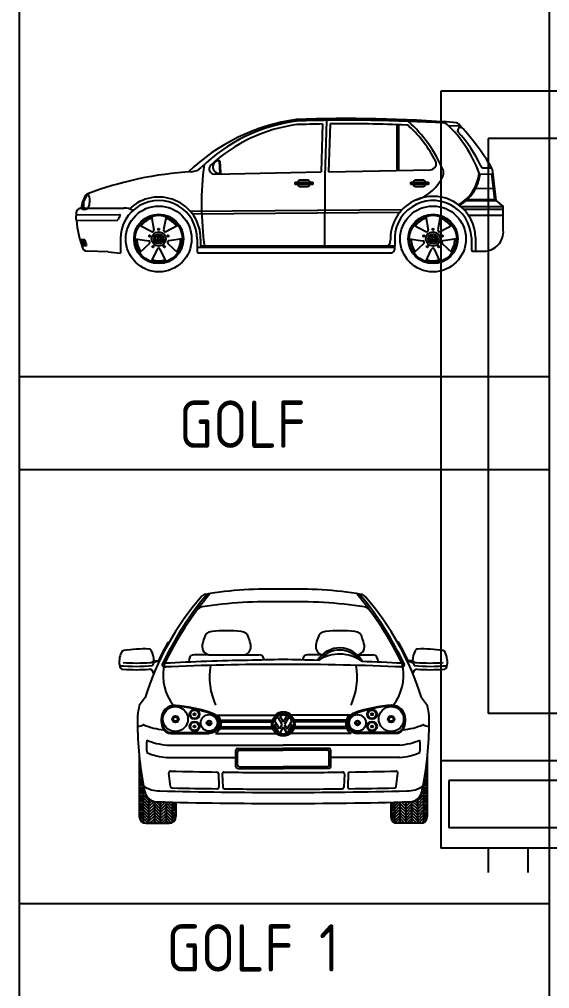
# Model space of a CAD drawing. Header units: millimetres. Extents: x 2198.5 to 2287.8, y 1208.8 to 1298.1.
# Drawn here: x 2205.18 to 2208.54, y 1277.86 to 1284 of the extents above; entities that cross this region are included whole.
import ezdxf

# ---------------------------------------------------------------- set-up
doc = ezdxf.new("R2010")
doc.units = ezdxf.units.MM
doc.layers.add('2', color=7, linetype='Continuous')
doc.layers.add('MUROS', color=2, linetype='Continuous')
doc.styles.add('ARCHQUICK', font='ARCHQUIK.SHX')

# ---------------------------------------------------------------- blocks, each defined once
blk = doc.blocks.new('tv')
for p, q in [((19.1906, 0.1999, 2.89), (16.9888, 0.1999, 2.89)), ((16.9888, 0.1999, 2.89), (16.9888, -2.2001, 2.89)), ((19.1906, -2.2001, 2.89), (19.1906, 0.1999, 2.89)), ((19.0406, 0.0499, 2.89), (17.1388, 0.0499, 2.89)), ((17.1388, 0.0499, 2.89), (17.1388, -1.7729, 2.89)), ((19.0406, -1.7729, 2.89), (19.0406, 0.0499, 2.89)), ((19.0406, -1.7729, 2.89), (17.1388, -1.7729, 2.89)), ((19.1906, -1.9229, 2.89), (16.9888, -1.9229, 2.89)), ((17.6138, -1.9853, 2.89), (17.0138, -1.9853, 2.89)), ((17.0138, -1.9853, 2.89), (17.0138, -2.1353, 2.89)), ((17.6138, -1.9853, 2.89), (17.6138, -2.1353, 2.89)), ((19.1656, -1.9853, 2.89), (17.6263, -1.9853, 2.89)), ((17.6263, -1.9853, 2.89), (17.6263, -2.1353, 2.89)), ((19.1656, -2.1353, 2.89), (19.1656, -1.9853, 2.89)), ((19.1531, -1.9978, 2.89), (19.0281, -1.9978, 2.89)), ((19.0281, -2.1228, 2.89), (19.0281, -1.9978, 2.89)), ((19.1531, -2.1228, 2.89), (19.1531, -1.9978, 2.89)), ((17.6138, -2.1353, 2.89), (17.0138, -2.1353, 2.89)), ((19.1656, -2.1353, 2.89), (17.6263, -2.1353, 2.89)), ((19.1531, -2.1228, 2.89), (19.0281, -2.1228, 2.89)), ((19.1906, -2.2001, 2.89), (16.9888, -2.2001, 2.89)), ((17.1388, -2.2001, 2.89), (17.1388, -2.2773, 2.89)), ((17.2638, -2.2001, 2.89), (17.2638, -2.2773, 2.89)), ((18.9156, -2.2001, 2.89), (18.9156, -2.2773, 2.89)), ((19.0406, -2.2001, 2.89), (19.0406, -2.2773, 2.89))]:
    blk.add_line(p, q)
for centre in [(18.9373, -2.02, 2.89), (18.9727, -2.02, 2.89)]:
    blk.add_circle(centre, 0.0125)
blk = doc.blocks.new('RODA')
at = {"layer": 'MUROS'}
for p, q in [((-0.133, 0.41), (-0.088, 0.164)), ((0.133, 0.41), (0.088, 0.164)), ((-0.349, 0.254), (-0.128, 0.135)), ((0.128, 0.135), (0.349, 0.254)), ((-0.432, 0), (-0.183, -0.034)), ((-0.04, -0.069), (-0.08, 0)), ((-0.034, -0.039), (-0.074, 0.03)), ((-0.049, 0.064), (-0.012, 0)), ((-0.012, 0), (-0.034, -0.039)), ((-0.031, 0.074), (0, 0.02)), ((0.031, 0.074), (0, 0.02)), ((0.049, 0.064), (0.012, 0)), ((0.012, 0), (0.034, -0.039)), ((0.034, -0.039), (0.074, 0.03)), ((0.04, -0.069), (0.08, 0)), ((0.432, 0), (0.183, -0.034)), ((-0.168, -0.081), (-0.349, -0.254)), ((0, -0.02), (-0.031, -0.074)), ((0, -0.02), (0.031, -0.074)), ((0.168, -0.081), (0.349, -0.254)), ((-0.133, -0.41), (-0.025, -0.185)), ((0.133, -0.41), (0.025, -0.185))]:
    blk.add_line(p, q, dxfattribs=at)
for centre, radius in [((0, 0), 0.6), ((0, 0), 0.45), ((0, 0), 0.432), ((0, 0.175), 0.0141), ((-0.167, 0.054), 0.0141), ((0, 0), 0.13), ((0, 0), 0.09), ((0.167, 0.054), 0.0141), ((-0.103, -0.142), 0.0141), ((0.103, -0.142), 0.0141)]:
    blk.add_circle(centre, radius, dxfattribs=at)
for centre, radius, start, end in [((0, 0), 0.4, 108.6114, 143.3886), ((0, 0), 0.4, 36.6114, 71.3886), ((-0.117, 0.16), 0.0283, 245.0125, 6.9875), ((0, 0), 0.08, 180, 240), ((0, 0), 0.08, 127.1808, 158.0265), ((0, 0), 0.08, 67.1808, 112.8192), ((0, 0), 0.08, 300, 0), ((0, 0), 0.08, 21.9735, 52.8192), ((0.117, 0.16), 0.0283, 173.0125, 294.9875), ((0, 0), 0.4, 180.6114, 215.3886), ((-0.189, -0.061), 0.0283, 317.0125, 78.9875), ((0, 0), 0.08, 247.1808, 292.8192), ((0, -0.198), 0.0283, 29.0125, 150.9875), ((0.189, -0.061), 0.0283, 101.0125, 222.9875), ((0, 0), 0.4, 324.6114, 359.3886), ((0, 0), 0.4, 252.6114, 287.3886)]:
    blk.add_arc(centre, radius, start, end, dxfattribs=at)
blk = doc.blocks.new('GOLF')
at = {"layer": 'MUROS'}
for p, q in [((1.2444, 1.4698), (1.254, 1.4562)), ((1.5981, 1.4424), (1.5832, 0.9749)), ((1.6351, 1.4774), (1.6177, 0.9334)), ((1.6699, 1.443), (1.655, 0.9764)), ((2.3197, 1.4355), (2.3197, 0.9898)), ((2.3382, 1.4349), (2.3382, 0.9901)), ((2.8251, 1.4247), (2.9373, 1.4257)), ((2.946, 1.408), (2.9555, 1.408)), ((0.557, 1.0849), (0.557, 1.075)), ((0.5962, 1.0842), (0.5882, 1.0838)), ((0.5882, 1.0838), (0.595, 0.9604)), ((0.5962, 1.0842), (0.6031, 0.9609)), ((0.5426, 0.954), (1.5832, 0.9749)), ((0.557, 0.9688), (0.557, 0.9543)), ((0.6031, 0.9609), (0.595, 0.9604)), ((1.655, 0.9764), (2.6489, 0.9964)), ((3.1342, 0.953), (3.2447, 0.9554)), ((3.1678, 1.0134), (3.2467, 1.0151)), ((3.2447, 0.9554), (3.272, 0.7068)), ((3.2512, 1.0026), (3.285, 0.6952)), ((1.3308, 0.8742), (1.5036, 0.8742)), ((1.3308, 0.853), (1.3308, 0.8742)), ((1.5036, 0.853), (1.3308, 0.853)), ((1.4513, 0.8948), (1.377, 0.8948)), ((1.5036, 0.8742), (1.5036, 0.853)), ((1.6177, 0.9334), (1.6162, 0.2407)), ((2.4572, 0.853), (2.4572, 0.8742)), ((2.4572, 0.8742), (2.63, 0.8742)), ((2.63, 0.853), (2.4572, 0.853)), ((2.5777, 0.8948), (2.5035, 0.8948)), ((2.63, 0.8742), (2.63, 0.853)), ((1.377, 0.8332), (1.4513, 0.8332)), ((2.5035, 0.8332), (2.5777, 0.8332)), ((3.091, 0.8137), (3.2599, 0.8174)), ((-0.7328, 0.6687), (-0.7474, 0.6649)), ((-0.7306, 0.6813), (-0.7441, 0.6777)), ((-0.7262, 0.696), (-0.739, 0.6926)), ((-0.7203, 0.7095), (-0.7343, 0.7058)), ((2.9985, 0.6952), (3.285, 0.6952)), ((3.0111, 0.7068), (3.272, 0.7068)), ((3.285, 0.6952), (3.3595, 0.6375)), ((-0.7569, 0.6209), (-0.3358, 0.6209)), ((-0.7349, 0.6322), (-0.7559, 0.6267)), ((-0.7389, 0.6439), (-0.7535, 0.6393)), ((-0.7365, 0.6565), (-0.7507, 0.6521)), ((0.3068, 0.5908), (2.3738, 0.6077)), ((0.3283, 0.5642), (2.3502, 0.5808)), ((2.9425, 0.6375), (3.3595, 0.6375)), ((2.9702, 0.6118), (3.3595, 0.6118)), ((3.3595, 0.405), (3.3595, 0.6375)), ((-0.8022, 0.555), (-0.382, 0.5584)), ((-0.8022, 0.5015), (-0.4032, 0.5047)), ((3.0174, 0.5541), (3.3595, 0.5541)), ((-0.766, 0.3161), (-0.7198, 0.3161)), ((-0.7637, 0.3061), (-0.7174, 0.3061)), ((-0.7613, 0.296), (-0.715, 0.296)), ((-0.7589, 0.2859), (-0.7124, 0.2859)), ((-0.3744, 0.3209), (-0.3744, 0.1837)), ((0.3743, 0.3189), (0.3743, 0.1922)), ((0.4087, 0.3187), (0.4087, 0.2591)), ((2.2604, 0.3576), (2.2604, 0.3107)), ((2.3008, 0.2909), (2.2982, 0.2135)), ((3.0481, 0.3345), (3.0481, 0.2135)), ((3.0889, 0.336), (3.0889, 0.2019)), ((-0.7563, 0.2758), (-0.7098, 0.2758)), ((-0.7537, 0.2657), (-0.7071, 0.2657)), ((-0.751, 0.2556), (-0.7043, 0.2556)), ((-0.4934, 0.1965), (-0.6968, 0.2012)), ((-0.4934, 0.1965), (-0.3744, 0.1837)), ((0.3743, 0.2407), (2.2991, 0.2407)), ((0.4144, 0.2523), (2.2998, 0.2523)), ((3.0597, 0.2019), (3.1711, 0.2019)), ((0.3813, 0.1853), (2.2692, 0.1853))]:
    blk.add_line(p, q, dxfattribs=at)
for centre, radius, start, end in [((1.6113, -0.4086), 1.9138, 98.17834, 133.71207), ((1.567, -0.171), 1.6566, 97.77371, 134.09068), ((1.5394, -0.0626), 1.5105, 97.35303, 133.0911), ((1.8323, -12.9633), 14.4576, 85.75511, 91.95505), ((1.8461, -14.0634), 15.5419, 86.52088, 91.85514), ((1.8325, -12.6174), 14.0613, 90.95525, 91.98242), ((1.8325, -12.6174), 14.0613, 87.60974, 90.66263), ((2.4178, 1.4027), 0.029, 32.54321, 87.71471), ((1.5817, 0.4963), 1.2901, 22.68502, 48.75261), ((1.5817, 0.4961), 1.2614, 27.64124, 46.98048), ((2.7874, 1.4209), 0.029, 39.3632, 86.48646), ((1.9557, 0.5347), 1.2442, 20.1568, 46.64298), ((2.9003, 1.4256), 0.029, 38.77842, 85.88476), ((0.9764, -0.3628), 2.6557, 31.1861, 42.86422), ((2.9426, 1.3798), 0.0284, 83.21528, 217.39157), ((1.9656, 0.4881), 1.2944, 24.91334, 42.49202), ((3.4036, 0.6589), 2.9864, 172.56451, 188.05002), ((0.5416, 1.004), 0.05, 133.0911, 271.15269), ((0.5887, 1.0219), 0.0618, 90.4915, 275.87786), ((2.6477, 1.0544), 0.058, 271.15269, 27.64124), ((0.5417, -2.5559), 3.5398, 93.59994, 110.55135), ((0.31, 1.1266), 0.15, 273.59994, 314.09068), ((2.7075, 0.9669), 0.07, 337.75046, 22.68502), ((2.7257, 1.0033), 0.3999, 299.25733, 354.27275), ((2.7257, 1.0033), 0.4115, 299.95615, 352.97467), ((3.1671, 1.0424), 0.029, 197.96699, 271.24021), ((3.2224, 0.9995), 0.029, 6.2649, 26.45929), ((3.2224, 0.9995), 0.029, 6.2649, 26.45929), ((1.377, 0.8718), 0.023, 90, 173.88185), ((1.377, 0.8562), 0.023, 188.00532, 270), ((1.4513, 0.8718), 0.023, 6.11815, 90), ((1.4513, 0.8562), 0.023, 270, 351.99468), ((2.5035, 0.8718), 0.023, 90, 173.88185), ((2.5035, 0.8562), 0.023, 188.00532, 270), ((2.3924, 1.0958), 0.4104, 286.93997, 337.75046), ((2.5777, 0.8718), 0.023, 6.11815, 90), ((2.5777, 0.8562), 0.023, 270, 351.99468), ((-0.6914, 0.7301), 0.03, 108.58585, 154.3902), ((-0.6639, 0.7427), 0.0288, 137.04109, 174.00677), ((-0.31, 0.5473), 0.453, 154.3902, 170.64724), ((-0.5963, 0.6543), 0.1375, 140.04977, 191.74454), ((-0.6904, 0.7287), 0.018, 41.77982, 129.26006), ((-0.8426, 0.6959), 0.1716, 335.46956, 15.1464), ((0, 0.3209), 0.3744, 359.69285, 180), ((0, 0.3209), 0.4087, 359.70209, 134.12371), ((2.674, 0.3209), 0.4152, 53.45343, 174.929), ((2.674, 0.3209), 0.3744, 2.08317, 184.59872), ((-0.754, 0.5704), 0.0506, 93.37436, 197.71774), ((-0.7234, 0.6559), 0.0485, 226.25064, 312.72673), ((-0.7182, 0.6327), 0.0142, 206.47309, 240.34188), ((-0.6987, 0.6319), 0.0142, 305.22907, 329.24607), ((-0.3275, 0.4884), 0.133, 55.34507, 94.85215), ((2.674, 0.3209), 0.4152, 2.08317, 53.45175), ((-0.7589, 0.5282), 0.0509, 148.31631, 211.68369), ((0.2476, 0.5919), 1.0536, 184.92569, 199.31666), ((-0.4033, 0.5117), 0.00699, 270.46933, 334.67241), ((0, 0.3209), 0.4392, 148.88901, 154.67241), ((-0.382, 0.5514), 0.00699, 328.88901, 90.46933), ((3.1689, 0.3929), 0.191, 270.6628, 3.61352), ((0.5562, 0.6097), 1.3093, 192.958, 195.6919), ((2.1904, 0.3107), 0.07, 270, 0), ((-0.694, 0.2546), 0.0535, 191.98812, 267.05974), ((0.3813, 0.1922), 0.00699, 180, 270), ((0.4157, 0.2591), 0.00699, 180, 270), ((2.2692, 0.2143), 0.029, 270, 358.56692), ((3.0597, 0.2135), 0.0116, 180, 270)]:
    blk.add_arc(centre, radius, start, end, dxfattribs=at)
at = {"layer": 'MUROS', "xscale": 0.5347900255612879, "yscale": 0.5347900255612879, "zscale": 0.5347900255612879}
for p in [(0, 0.3209), (2.674, 0.3209)]:
    blk.add_blockref('RODA', p, dxfattribs=at)
blk = doc.blocks.new('*X509')
at = {"color": 0, "linetype": 'ByBlock'}
for p, q in [((21.476, 6.5), (21.531, 6.5)), ((21.492, 6.625), (21.531, 6.625)), ((21.506, 6.75), (21.531, 6.75)), ((21.52, 6.875), (21.531, 6.875)), ((21.388, 5.875), (21.531, 5.875)), ((21.407, 6), (21.531, 6)), ((21.426, 6.125), (21.531, 6.125)), ((21.443, 6.25), (21.531, 6.25)), ((21.46, 6.375), (21.531, 6.375)), ((21.305, 5.375), (21.531, 5.375)), ((21.305, 5.25), (21.531, 5.25)), ((21.326, 5.5), (21.531, 5.5)), ((21.347, 5.625), (21.531, 5.625)), ((21.368, 5.75), (21.531, 5.75)), ((21.305, 5.125), (21.531, 5.125)), ((21.305, 5), (21.531, 5)), ((21.305, 4.875), (21.531, 4.875)), ((21.305, 4.75), (21.531, 4.75)), ((21.305, 4.625), (21.531, 4.625)), ((21.305, 4.5), (21.531, 4.5)), ((21.305, 4.375), (21.531, 4.375)), ((21.305, 4.25), (21.531, 4.25)), ((21.305, 4.125), (21.531, 4.125)), ((21.305, 4), (21.531, 4)), ((21.305, 3.875), (21.531, 3.875)), ((21.305, 3.75), (21.531, 3.75)), ((21.305, 3.625), (21.531, 3.625)), ((21.305, 3.5), (21.531, 3.5)), ((21.305, 3.375), (21.531, 3.375)), ((21.305, 3.25), (21.513, 3.25)), ((21.305, 3.125), (21.448, 3.125))]:
    blk.add_line(p, q, dxfattribs=at)
blk = doc.blocks.new('*X511')
at = {"color": 0, "linetype": 'ByBlock'}
for p, q in [((20.256, 3.786), (19.906, 4.136)), ((20.256, 3.963), (19.972, 4.247)), ((20.256, 4.14), (20.144, 4.251)), ((20.955, 3.793), (20.606, 4.143)), ((20.955, 3.97), (20.645, 4.281)), ((20.955, 4.147), (20.777, 4.326)), ((20.955, 4.324), (20.89, 4.389)), ((20.256, 3.609), (19.906, 3.959)), ((20.256, 3.432), (19.906, 3.782)), ((20.256, 3.256), (19.906, 3.605)), ((20.955, 3.617), (20.606, 3.966)), ((20.955, 3.44), (20.606, 3.79)), ((20.955, 3.263), (20.606, 3.613)), ((20.256, 3.079), (19.906, 3.429)), ((20.189, 2.969), (19.906, 3.252)), ((20.012, 2.969), (19.906, 3.075)), ((20.955, 3.086), (20.606, 3.436)), ((20.896, 2.969), (20.606, 3.259)), ((20.72, 2.969), (20.606, 3.083))]:
    blk.add_line(p, q, dxfattribs=at)
blk = doc.blocks.new('*X510')
at = {"color": 0, "linetype": 'ByBlock'}
for p, q in [((20.955, 4.338), (21.305, 4.688)), ((21.161, 4.721), (21.305, 4.865)), ((21.224, 4.961), (21.305, 5.042)), ((21.268, 5.181), (21.305, 5.219)), ((19.556, 4), (19.799, 4.243)), ((19.556, 4.176), (19.618, 4.238)), ((19.556, 3.823), (19.906, 4.173)), ((20.256, 3.992), (20.525, 4.262)), ((20.256, 4.169), (20.343, 4.256)), ((20.256, 3.815), (20.606, 4.165)), ((20.955, 4.162), (21.305, 4.511)), ((20.955, 3.985), (21.305, 4.335)), ((20.955, 3.808), (21.305, 4.158)), ((19.556, 3.646), (19.906, 3.996)), ((19.556, 3.469), (19.906, 3.819)), ((19.556, 3.292), (19.906, 3.642)), ((20.256, 3.639), (20.606, 3.989)), ((20.256, 3.462), (20.606, 3.812)), ((20.256, 3.285), (20.606, 3.635)), ((20.955, 3.631), (21.305, 3.981)), ((20.955, 3.455), (21.305, 3.804)), ((20.955, 3.278), (21.305, 3.628)), ((19.556, 3.116), (19.906, 3.466)), ((19.606, 2.989), (19.906, 3.289)), ((19.762, 2.969), (19.906, 3.112)), ((20.256, 3.108), (20.606, 3.458)), ((20.293, 2.969), (20.606, 3.281)), ((20.469, 2.969), (20.606, 3.105)), ((20.955, 3.101), (21.305, 3.451)), ((21, 2.969), (21.305, 3.274)), ((21.18, 2.972), (21.305, 3.097))]:
    blk.add_line(p, q, dxfattribs=at)
blk = doc.blocks.new('*X508')
at = {"color": 0, "linetype": 'ByBlock'}
for p, q in [((19.331, 4.125), (19.556, 4.125)), ((19.331, 4), (19.556, 4)), ((19.331, 3.875), (19.556, 3.875)), ((19.331, 3.75), (19.556, 3.75)), ((19.331, 3.625), (19.556, 3.625)), ((19.331, 3.5), (19.556, 3.5)), ((19.331, 3.375), (19.556, 3.375)), ((19.349, 3.25), (19.556, 3.25)), ((19.413, 3.125), (19.556, 3.125))]:
    blk.add_line(p, q, dxfattribs=at)
blk = doc.blocks.new('W')
at = {"layer": 'MUROS'}
for p, q in [((0.513, -1.011), (0.236, -0.532)), ((0.413, -0.294), (0.67, -0.739)), ((0.533, -0.225), (0.75, -0.601)), ((0.967, -0.225), (0.75, -0.601)), ((1.087, -0.294), (0.83, -0.739)), ((0.987, -1.011), (1.264, -0.532)), ((0.473, -1.219), (0.196, -0.739)), ((0.67, -0.739), (0.513, -1.011)), ((0.75, -0.878), (0.533, -1.254)), ((0.75, -0.878), (0.967, -1.254)), ((0.83, -0.739), (0.987, -1.011)), ((1.027, -1.219), (1.304, -0.739))]:
    blk.add_line(p, q, dxfattribs=at)
for radius in [0.696, 0.623]:
    blk.add_circle((0.75, -0.739), radius, dxfattribs=at)
for start, end in [(127.18076, 158.02647), (67.18076, 112.81924), (21.97353, 52.81924), (180, 240), (300, 0), (247.18076, 292.81924)]:
    blk.add_arc((0.75, -0.739), 0.554, start, end, dxfattribs=at)
blk = doc.blocks.new('GOLF 1')
at = {"linetype": 'ByBlock'}
for p, q in [((-0.7296, 1.1508), (-0.7201, 1.1546)), ((0.7335, 1.1508), (0.724, 1.1546)), ((-0.8209, 1.0215), (-0.8274, 1.0041)), ((-0.7896, 1.0351), (-0.8209, 1.0215)), ((-0.8175, 1.0351), (-0.7896, 1.0351)), ((0.7935, 1.0351), (0.8248, 1.0215)), ((0.8214, 1.0351), (0.7935, 1.0351)), ((0.8248, 1.0215), (0.8313, 1.0041)), ((-0.874, 0.8012), (-0.911, 0.7507)), ((0.8779, 0.8012), (0.9149, 0.7507)), ((-0.4255, 0.6901), (-0.0503, 0.6901)), ((0.4294, 0.6901), (0.0542, 0.6901)), ((-0.3975, 0.6584), (-0.0661, 0.6584)), ((-0.3964, 0.6162), (-0.07, 0.6162)), ((-0.3955, 0.6479), (-0.0695, 0.6479)), ((0.4014, 0.6584), (0.07, 0.6584)), ((0.3994, 0.6479), (0.0734, 0.6479)), ((0.4003, 0.6162), (0.0739, 0.6162)), ((-0.7092, 0.5793), (-0.468, 0.5793)), ((-0.7092, 0.574), (-0.468, 0.574)), ((-0.7092, 0.574), (-0.468, 0.574)), ((-0.4276, 0.574), (-0.0446, 0.574)), ((-0.4001, 0.6057), (-0.0671, 0.6057)), ((0.4315, 0.574), (0.0485, 0.574)), ((0.404, 0.6057), (0.0709, 0.6057)), ((0.7131, 0.5793), (0.4719, 0.5793)), ((0.7131, 0.574), (0.4719, 0.574)), ((0.7131, 0.574), (0.4719, 0.574)), ((-0.7364, 0.5002), (0.0019, 0.5002)), ((0.7403, 0.5002), (0.0019, 0.5002)), ((-0.2987, 0.3631), (-0.2987, 0.4686)), ((-0.2881, 0.4791), (0.0019, 0.4791)), ((-0.2881, 0.3736), (-0.2881, 0.458)), ((-0.2776, 0.4686), (0.0019, 0.4686)), ((0.292, 0.4791), (0.0019, 0.4791)), ((0.2815, 0.4686), (0.0019, 0.4686)), ((0.292, 0.3736), (0.292, 0.458)), ((0.3026, 0.3631), (0.3026, 0.4686)), ((-0.9106, 0.4271), (-0.9106, 0.0466)), ((-0.7364, 0.4211), (-0.2987, 0.4211)), ((0.7403, 0.4211), (0.3026, 0.4211)), ((0.9145, 0.4271), (0.9145, 0.0466)), ((-0.7131, 0.238), (-0.7243, 0.3231)), ((-0.4088, 0.319), (-0.4061, 0.2344)), ((-0.3848, 0.3177), (-0.3821, 0.2332)), ((-0.2881, 0.3525), (0.0019, 0.3525)), ((-0.2776, 0.3631), (0.0019, 0.3631)), ((0.2815, 0.3631), (0.0019, 0.3631)), ((0.292, 0.3525), (0.0019, 0.3525)), ((0.3887, 0.3177), (0.386, 0.2332)), ((0.4126, 0.319), (0.4099, 0.2344)), ((0.717, 0.238), (0.7282, 0.3231)), ((-0.8869, 0.2592), (-0.8869, 0.0087)), ((0.8908, 0.2592), (0.8908, 0.0087)), ((-0.85, 0.0044), (-0.85, 0.1595)), ((-0.8131, 0.0044), (-0.8131, 0.142)), ((-0.7762, 0.0044), (-0.7762, 0.14)), ((-0.7393, 0.0044), (-0.7393, 0.1391)), ((-0.7024, 0.1377), (-0.7024, 0.0087)), ((-0.6786, 0.1377), (-0.6786, 0.0466)), ((0.6825, 0.1377), (0.6825, 0.0466)), ((0.7062, 0.1377), (0.7062, 0.0087)), ((0.7432, 0.0044), (0.7432, 0.1391)), ((0.7801, 0.0044), (0.7801, 0.14)), ((0.817, 0.0044), (0.817, 0.142)), ((0.8539, 0.0044), (0.8539, 0.1595)), ((-0.8685, 0.0044), (-0.7208, 0.0044)), ((0.8723, 0.0044), (0.7247, 0.0044))]:
    blk.add_line(p, q, dxfattribs=at)
at = {"color": 9, "linetype": 'ByBlock'}
for p, q in [((-0.5945, 1.0472), (-0.5972, 1.026)), ((-0.4717, 1.0726), (-0.5635, 1.0726)), ((-0.4717, 1.0726), (-0.2441, 1.0726)), ((-0.2441, 1.0726), (-0.1523, 1.0726)), ((-0.1213, 1.0472), (-0.1198, 1.0398)), ((0.1252, 1.0472), (0.1237, 1.0398)), ((0.248, 1.0726), (0.1562, 1.0726)), ((0.4756, 1.0726), (0.5674, 1.0726)), ((0.5984, 1.0472), (0.6011, 1.026))]:
    blk.add_line(p, q, dxfattribs=at)
at = {"linetype": 'ByBlock'}
for points in [[(-0.6869, 0.7481, -0.070316), (-0.4526, 0.6994, -0.334901), (-0.4105, 0.6437, -0.447539), (-0.4685, 0.5793)], [(-0.6865, 0.7534, -0.070266), (-0.451, 0.7045, -0.332859), (-0.4052, 0.6439, -0.446192), (-0.4685, 0.574, -0.446192)], [(0.6904, 0.7534, 0.070266), (0.4548, 0.7045, 0.332859), (0.4091, 0.6439, 0.446192), (0.4724, 0.574, 0.446192)], [(0.6907, 0.7481, 0.070316), (0.4565, 0.6994, 0.334901), (0.4144, 0.6437, 0.447539), (0.4724, 0.5793)], [(-0.4162, 0.6901, -0.180973), (-0.3953, 0.6457, -0.307257), (-0.4276, 0.574, -0.444779)], [(0.42, 0.6901, 0.180973), (0.3991, 0.6457, 0.307257), (0.4315, 0.574, 0.444779)]]:
    blk.add_lwpolyline(points, format="xyb", dxfattribs=at)
for centre, radius in [((-0.6816, 0.6648), 0.0791), ((0.6855, 0.6648), 0.0791), ((-0.5603, 0.6953), 0.0316), ((-0.4685, 0.6405), 0.0527), ((0.4724, 0.6405), 0.0527), ((0.5642, 0.6953), 0.0316), ((-0.5603, 0.6183), 0.0316), ((0.5642, 0.6183), 0.0316)]:
    blk.add_circle(centre, radius, dxfattribs=at)
at = {"color": 9, "linetype": 'ByBlock'}
for centre, radius in [((-0.6816, 0.6648), 0.0206), ((-0.6816, 0.6648), 0.0137), ((-0.5603, 0.6953), 0.0264), ((-0.5603, 0.6953), 0.00647), ((0.5642, 0.6953), 0.0264), ((0.5642, 0.6953), 0.00647), ((0.6855, 0.6648), 0.0206), ((0.6855, 0.6648), 0.0137), ((-0.5603, 0.6183), 0.0264), ((-0.5603, 0.6183), 0.00647), ((-0.4685, 0.6405), 0.0153), ((-0.4685, 0.6405), 0.00875), ((0.4724, 0.6405), 0.0153), ((0.4724, 0.6405), 0.00875), ((0.5642, 0.6183), 0.0264), ((0.5642, 0.6183), 0.00647)]:
    blk.add_circle(centre, radius, dxfattribs=at)
at = {"linetype": 'ByBlock'}
for centre, radius, start, end in [((-0.0888, -0.9341), 2.4235, 87.94513, 99.57556), ((0.0863, -1.0109), 2.5003, 80.5729, 92.02323), ((0.8352, 0.2675), 1.7905, 139.01898, 162.65844), ((1.1309, 0.1195), 2.0954, 140.31428, 154.79537), ((1.1191, 0.1174), 2.0743, 139.63242, 154.48716), ((-0.4847, 1.4141), 0.0422, 99.94502, 139.01898), ((-1.1152, 0.1174), 2.0743, 25.51284, 40.36758), ((-1.127, 0.1195), 2.0954, 25.20463, 39.68572), ((0.4886, 1.4141), 0.0422, 40.98102, 80.05498), ((-0.8313, 0.2675), 1.7905, 17.34156, 40.98102), ((-0.5019, 1.3252), 0.0527, 100.73674, 143.31048), ((-0.0803, -1.5387), 2.9475, 88.47598, 98.41636), ((0.0777, -1.6286), 3.0373, 81.70926, 91.50141), ((0.5058, 1.3252), 0.0527, 36.68952, 79.26326), ((-0.8815, 0.294), 0.8156, 87.77658, 98.95458), ((-0.8507, 1.0879), 0.0211, 30.57705, 87.77658), ((0.8352, 0.2675), 1.7969, 150.5563, 154.71464), ((-0.8313, 0.2675), 1.7969, 25.28536, 29.4437), ((0.8546, 1.0879), 0.0211, 92.22342, 149.42295), ((0.8854, 0.294), 0.8156, 81.04542, 92.22342), ((-0.9033, 1.029), 0.1345, 153.92563, 193.78557), ((-1.0052, 1.0788), 0.0211, 98.95458, 153.92563), ((-0.9774, 1.0308), 0.1599, 1.51941, 25.08541), ((0.9813, 1.0308), 0.1599, 154.91459, 178.48059), ((1.0091, 1.0788), 0.0211, 26.07437, 81.04542), ((0.9072, 1.029), 0.1345, 346.21443, 26.07437), ((-0.9344, 2.2107), 1.2114, 265.21683, 275.06561), ((-1.0135, 1.0019), 0.0211, 193.78557, 266.2577), ((-0.9344, 2.2107), 1.1903, 266.2577, 274.41772), ((-0.8391, 1.0499), 0.0262, 261.98276, 325.44563), ((-0.7554, 1.0073), 0.0105, 154.79537, 272.55597), ((-0.4485, 0.9423), 0.3113, 169.91697, 217.57385), ((0.0019, -16.2248), 17.2366, 90, 92.51766), ((-0.7434, 1.0062), 0.0105, 154.48716, 272.47668), ((-0.0204, 0.9342), 0.4454, 170.77145, 204.07353), ((0.0019, -16.2248), 17.2366, 87.48234, 90), ((0.0243, 0.9342), 0.4454, 335.92647, 9.22855), ((0.4523, 0.9423), 0.3113, 322.42615, 10.08303), ((0.7472, 1.0062), 0.0105, 267.52332, 25.51284), ((0.7593, 1.0073), 0.0105, 267.44403, 25.20463), ((0.843, 1.0499), 0.0262, 214.55437, 278.01724), ((0.9383, 2.2107), 1.2114, 264.93439, 274.78317), ((0.9383, 2.2107), 1.1903, 265.58228, 273.7423), ((1.0174, 1.0019), 0.0211, 273.7423, 346.21443), ((-0.9344, 2.2107), 1.2325, 266.2577, 274.05971), ((-0.8503, 0.9505), 0.031, 3.18168, 84.27023), ((0.8541, 0.9505), 0.031, 95.72977, 176.81832), ((0.9383, 2.2107), 1.2325, 265.94029, 273.7423), ((-0.5029, 0.6506), 0.4202, 166.21456, 184.42289), ((-0.6826, 0.6637), 0.0897, 90, 180), ((-0.6826, 0.6637), 0.0844, 90, 180), ((0.6865, 0.6637), 0.0897, 0, 90), ((0.6865, 0.6637), 0.0844, 0, 90), ((0.5068, 0.6506), 0.4202, 355.57711, 13.78544), ((0.0019, 0.6308), 0.079, 90, 131.427), ((0.0019, 0.6308), 0.079, 48.573, 90), ((-0.9337, 0.7251), 0.1076, 276.32397, 296.40903), ((1.2844, 0.6521), 2.2065, 180.88193, 191.7502), ((-0.8835, 0.624), 0.00527, 74.6491, 116.40903), ((-0.8841, 0.6296), 0, 148.86033, 180), ((-0.7193, 1.0085), 0.4129, 246.77577, 264.95636), ((-0.6423, 0.6588), 0.1301, 177.74647, 201.7764), ((-0.6423, 0.6588), 0.1248, 177.74647, 201.7764), ((0.7232, 1.0085), 0.4129, 275.04364, 293.22423), ((0.6462, 0.6588), 0.1248, 338.2236, 2.25353), ((0.6462, 0.6588), 0.1301, 338.2236, 2.25353), ((-1.2805, 0.6521), 2.2065, 348.2498, 359.11807), ((0.8874, 0.624), 0.00527, 63.59097, 105.3509), ((0.888, 0.6296), 0, 0, 31.13967), ((0.9376, 0.7251), 0.1076, 243.59097, 263.67603), ((-0.7092, 0.6321), 0.058, 201.7764, 270), ((-0.7092, 0.6321), 0.0527, 201.7764, 270), ((0.7131, 0.6321), 0.0527, 270, 338.2236), ((0.7131, 0.6321), 0.058, 270, 338.2236), ((-0.561, 0.4925), 0.3045, 172.53569, 187.46431), ((-0.7001, 0.9115), 0.4129, 246.77577, 264.95636), ((0.704, 0.9115), 0.4129, 275.04364, 293.22423), ((0.5649, 0.4925), 0.3045, 352.53569, 7.46431), ((-0.7001, 0.8324), 0.4129, 246.77577, 264.95636), ((-0.2881, 0.4686), 0.0105, 90, 180), ((-0.2776, 0.458), 0.0105, 90, 180), ((0.2815, 0.458), 0.0105, 0, 90), ((0.292, 0.4686), 0.0105, 0, 90), ((0.704, 0.8324), 0.4129, 275.04364, 293.22423), ((-0.2776, 0.3736), 0.0105, 180, 270), ((0.2815, 0.3736), 0.0105, 270, 0), ((-0.7138, 0.3244), 0.0105, 88.58963, 187.48059), ((0.0019, 29.3963), 29.0701, 268.58963, 269.17002), ((-0.4193, 0.3187), 0.0105, 1.83158, 89.17002), ((-0.3742, 0.318), 0.0105, 89.25884, 181.83158), ((0.0019, 29.3963), 29.0701, 269.25884, 270), ((-0.2881, 0.3631), 0.0105, 180, 270), ((0.0019, 29.3963), 29.0701, 270, 270.74116), ((0.292, 0.3631), 0.0105, 270, 0), ((0.3781, 0.318), 0.0105, 358.16842, 90.74116), ((0.4232, 0.3187), 0.0105, 90.82998, 178.16842), ((0.0019, 29.3963), 29.0701, 270.82998, 271.41037), ((0.7177, 0.3244), 0.0105, 352.51941, 91.41037), ((-0.7863, 0.3768), 0.1667, 234.08945, 271.80166), ((-0.7986, 0.2197), 0.0791, 192.38728, 268.61435), ((0.0019, 29.2698), 29.0701, 268.45647, 270), ((-0.7027, 0.2394), 0.0105, 187.48059, 268.67719), ((0.0019, 30.7525), 30.5318, 268.67719, 269.21428), ((-0.4166, 0.2341), 0.0105, 269.21428, 1.83158), ((-0.3715, 0.2335), 0.0105, 181.83158, 269.2989), ((0.0019, 30.7525), 30.5318, 269.2989, 270), ((0.0019, 30.7525), 30.5318, 270, 270.7011), ((0.0019, 29.2698), 29.0701, 270, 271.54353), ((0.3754, 0.2335), 0.0105, 270.7011, 358.16842), ((0.4205, 0.2341), 0.0105, 178.16842, 270.78572), ((0.0019, 30.7525), 30.5318, 270.78572, 271.32281), ((0.7065, 0.2394), 0.0105, 271.32281, 352.51941), ((0.7902, 0.3768), 0.1667, 268.19834, 305.91055), ((0.8025, 0.2197), 0.0791, 271.38565, 347.61272), ((0.0019, 30.6619), 30.5318, 268.49387, 270), ((0.0019, 30.6619), 30.5318, 270, 271.50613), ((-0.8685, 0.0466), 0.0422, 180, 270), ((-0.7208, 0.0466), 0.0422, 270, 0), ((0.7247, 0.0466), 0.0422, 180, 270), ((0.8723, 0.0466), 0.0422, 270, 0)]:
    blk.add_arc(centre, radius, start, end, dxfattribs=at)
at = {"color": 9, "linetype": 'ByBlock'}
for centre, radius, start, end in [((-0.2953, 1.0954), 0.2197, 157.78259, 170.15756), ((-0.4469, 1.1684), 0.0527, 94.88825, 168.98967), ((-0.3579, 0.1717), 1.0534, 84.90862, 95.09138), ((-0.2689, 1.1684), 0.0527, 11.01033, 85.11175), ((-0.4206, 1.0954), 0.2197, 9.84244, 22.21741), ((0.4244, 1.0954), 0.2197, 157.78259, 170.15756), ((0.2728, 1.1684), 0.0527, 94.88825, 168.98967), ((0.3618, 0.1717), 1.0534, 84.90862, 95.09138), ((0.4508, 1.1684), 0.0527, 11.01033, 85.11175), ((0.2991, 1.0954), 0.2197, 9.84244, 22.21741), ((-0.4598, 1.124), 0.0527, 170.15756, 264.15679), ((-0.256, 1.124), 0.0527, 283.03065, 9.84244), ((0.2599, 1.124), 0.0527, 170.15756, 256.96935), ((0.3592, 0.9521), 0.1639, 28.40799, 148.68023), ((0.4637, 1.124), 0.0527, 275.84321, 9.84244), ((-0.5635, 1.0409), 0.0316, 90, 168.54518), ((-0.1523, 1.0409), 0.0316, 11.45482, 90), ((0.1562, 1.0409), 0.0316, 90, 168.54518), ((0.3578, 0.8319), 0.2449, 54.05853, 123.03529), ((0.3595, 0.9477), 0.155, 39.40161, 139.47626), ((0.5674, 1.0409), 0.0316, 11.45482, 90), ((-0.0347, -11.8076), 12.8461, 90.82806, 93.1878), ((0.2035, -13.0994), 14.1429, 90.81657, 91.71755), ((-0.1996, -13.0994), 14.1429, 88.28245, 89.18343), ((-0.1604, -16.1938), 17.2366, 86.96236, 87.79908)]:
    blk.add_arc(centre, radius, start, end, dxfattribs=at)
at = {"linetype": 'ByBlock', "xscale": 0.1054820389039474, "yscale": 0.1054820389039474, "zscale": 0.1054820389039474}
blk.add_blockref('W', (-0.0772, 0.7088), dxfattribs=at)
at = {"color": 9, "linetype": 'ByBlock', "yscale": 0.1054820389039474, "zscale": 0.1054820389039474}
for name, p, xscale in [('*X509', (1.3604, -0.3087), -0.1054820389039474), ('*X509', (-1.3566, -0.3087), 0.1054820389039474), ('*X510', (1.3604, -0.3087), -0.1054820389039474), ('*X510', (-1.3566, -0.3087), 0.1054820389039474), ('*X511', (1.3604, -0.3087), -0.1054820389039474), ('*X508', (1.3604, -0.3087), -0.1054820389039474), ('*X508', (-1.3566, -0.3087), 0.1054820389039474), ('*X511', (-1.3566, -0.3087), 0.1054820389039474)]:
    blk.add_blockref(name, p, dxfattribs=dict(at, xscale=xscale))

msp = doc.modelspace()

# ---------------------------------------------------------------- linework, layer by layer
at = {"layer": '2', "color": 4}
for p, q in [((2205.1827, 1267.7813), (2205.1827, 1297.8532)), ((2208.5427, 1267.7813), (2208.5427, 1287.8292)), ((2205.1827, 1281.7361), (2208.5427, 1281.7361)), ((2205.1827, 1281.1466), (2208.5427, 1281.1466)), ((2205.1827, 1278.3948), (2208.5427, 1278.3948))]:
    msp.add_line(p, q, dxfattribs=at)

# ---------------------------------------------------------------- block references
at = {"linetype": 'ByBlock'}
msp.add_blockref('GOLF 1', (2206.8532, 1278.8995), dxfattribs=at)
at = {"layer": '2', "xscale": 2, "yscale": 2, "zscale": 2}
msp.add_blockref('tv', (2173.8761, 1283.1456), dxfattribs=at)
at = {"layer": 'MUROS', "xscale": 0.6500000000000057, "yscale": 0.6500000000000057, "zscale": 0.6500000000000057}
msp.add_blockref('GOLF', (2206.0657, 1282.3996), dxfattribs=at)

# ---------------------------------------------------------------- texts
at = {"layer": '2', "style": 'ARCHQUICK'}
for s, p in [('GOLF', (2206.1933, 1281.2838)), ('GOLF 1', (2206.1145, 1277.9638))]:
    msp.add_text(s, height=0.3, dxfattribs=at).set_placement(p)

doc.saveas('drawing.dxf')
